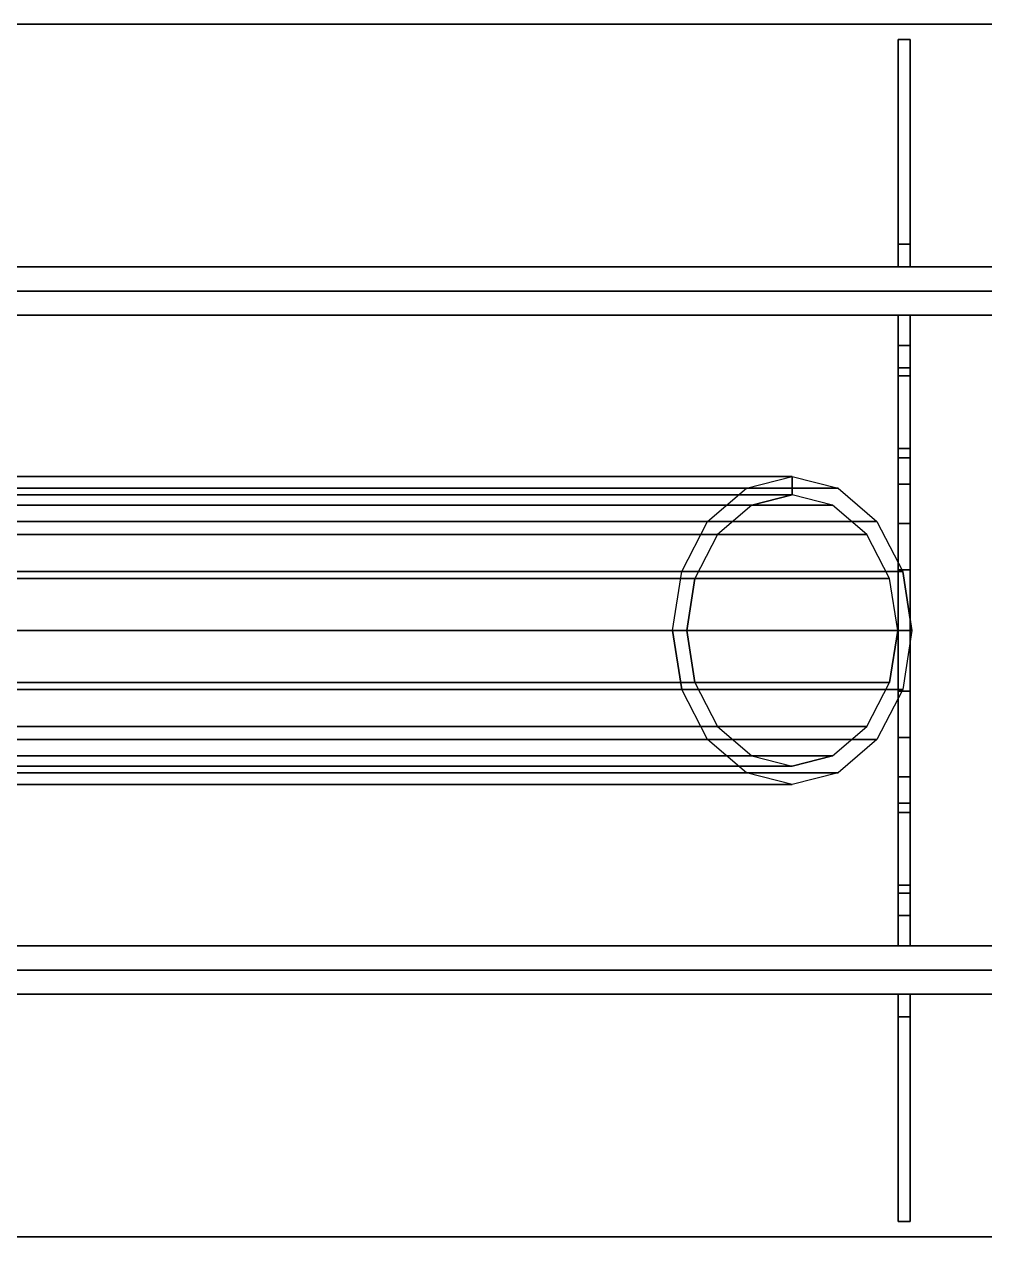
# Model space of a CAD drawing. Header units: inches. Extents: x 90815 to 105310, y -27465 to -3285.
# Drawn here: x 102140 to 103725, y -16000 to -14000 of the extents above; entities that cross this region are included whole.
import ezdxf

# ---------------------------------------------------------------- set-up
doc = ezdxf.new("R2010")
doc.units = ezdxf.units.IN
doc.header["$MEASUREMENT"] = 0
doc.layers.get('0').update_dxf_attribs({"linetype": 'CONTINUOUS'})
doc.layers.add('1', color=7, linetype='CONTINUOUS')

# ---------------------------------------------------------------- blocks, each defined once
blk = doc.blocks.new('E2-BT2A')
at = {"color": 3}
for points in [[(93050, -14000, 7065), (93050, -14000, 7145), (105310, -14000, 7145), (105310, -14000, 7065)], [(105310, -16000, 7065), (105310, -16000, 7145), (93050, -16000, 7145), (93050, -16000, 7065)]]:
    blk.add_3dface(points, dxfattribs=at)
for points, invisible_edges in [([(105310, -16000, 7065), (93050, -14000, 7065), (105310, -14000, 7065)], 9), ([(93050, -14000, 7065), (105310, -16000, 7065), (93050, -16000, 7065)], 9), ([(105310, -14000, 7145), (93050, -14000, 7145), (105310, -16000, 7145), (105310, -14000, 7145)], 10), ([(93050, -16000, 7145), (105310, -16000, 7145), (93050, -14000, 7145), (93050, -16000, 7145)], 10)]:
    blk.add_3dface(points, dxfattribs=dict(at, invisible_edges=invisible_edges))
blk = doc.blocks.new('E2-BT1A')
at = {"color": 3}
for points in [[(93050, -14000, 1960), (93050, -14000, 2000), (105310, -14000, 2000), (105310, -14000, 1960)], [(105310, -16000, 1960), (105310, -16000, 2000), (93050, -16000, 2000), (93050, -16000, 1960)]]:
    blk.add_3dface(points, dxfattribs=at)
for points, invisible_edges in [([(105310, -16000, 1960), (93050, -14000, 1960), (105310, -14000, 1960)], 9), ([(93050, -14000, 1960), (105310, -16000, 1960), (93050, -16000, 1960)], 9), ([(105310, -14000, 2000), (93050, -14000, 2000), (105310, -16000, 2000), (105310, -14000, 2000)], 10), ([(93050, -16000, 2000), (105310, -16000, 2000), (93050, -14000, 2000), (93050, -16000, 2000)], 10)]:
    blk.add_3dface(points, dxfattribs=dict(at, invisible_edges=invisible_edges))
blk = doc.blocks.new('E2-BS2A')
at = {"color": 3}
for points in [[(93050, -14000, 5145), (93050, -14000, 5225), (105310, -14000, 5225), (105310, -14000, 5145)], [(105310, -16000, 5145), (105310, -16000, 5225), (93050, -16000, 5225), (93050, -16000, 5145)]]:
    blk.add_3dface(points, dxfattribs=at)
for points, invisible_edges in [([(105310, -16000, 5145), (93050, -14000, 5145), (105310, -14000, 5145)], 9), ([(93050, -14000, 5145), (105310, -16000, 5145), (93050, -16000, 5145)], 9), ([(105310, -14000, 5225), (93050, -14000, 5225), (105310, -16000, 5225), (105310, -14000, 5225)], 10), ([(93050, -16000, 5225), (105310, -16000, 5225), (93050, -14000, 5225), (93050, -16000, 5225)], 10)]:
    blk.add_3dface(points, dxfattribs=dict(at, invisible_edges=invisible_edges))
blk = doc.blocks.new('E2-BS1A')
at = {"color": 3}
for points in [[(93050, -14000), (93050, -14000, 40), (105310, -14000, 40), (105310, -14000)], [(105310, -16000), (105310, -16000, 40), (93050, -16000, 40), (93050, -16000)]]:
    blk.add_3dface(points, dxfattribs=at)
for points, invisible_edges in [([(105310, -16000), (93050, -14000), (105310, -14000)], 9), ([(93050, -14000), (105310, -16000), (93050, -16000)], 9), ([(105310, -14000, 40), (93050, -14000, 40), (105310, -16000, 40), (105310, -14000, 40)], 10), ([(93050, -16000, 40), (105310, -16000, 40), (93050, -14000, 40), (93050, -16000, 40)], 10)]:
    blk.add_3dface(points, dxfattribs=dict(at, invisible_edges=invisible_edges))
blk = doc.blocks.new('E2-BL2C-P2-5')
at = {"color": 6}
for points in [[(103582, -14530, 6978.4), (103602, -14530, 6978.4), (103602, -14480, 6965), (103582, -14480, 6965)], [(103582, -14480, 6965), (103602, -14480, 6965), (103602, -14480, 5325), (103582, -14480, 5325)], [(103582, -14480, 5325), (103602, -14480, 5325), (103602, -14530, 5311.6), (103582, -14530, 5311.6)], [(103582, -14566.6, 7015), (103602, -14566.6, 7015), (103602, -14530, 6978.4), (103582, -14530, 6978.4)], [(103582, -14530, 5311.6), (103602, -14530, 5311.6), (103602, -14566.6, 5275), (103582, -14566.6, 5275)], [(103582, -14580, 7065), (103602, -14580, 7065), (103602, -14566.6, 7015), (103582, -14566.6, 7015)], [(103582, -14566.6, 5275), (103602, -14566.6, 5275), (103602, -14580, 5225), (103582, -14580, 5225)], [(103582, -14580, 5225), (103602, -14580, 5225), (103602, -15420, 5225), (103582, -15420, 5225)], [(103582, -15420, 7065), (103602, -15420, 7065), (103602, -14580, 7065), (103582, -14580, 7065)], [(103582, -14700, 6025), (103602, -14700, 6025), (103602, -14700, 6265), (103582, -14700, 6265)], [(103582, -14700, 6265), (103602, -14700, 6265), (103602, -14715.2, 6341.5), (103582, -14715.2, 6341.5)], [(103582, -14715.2, 5948.5), (103602, -14715.2, 5948.5), (103602, -14700, 6025), (103582, -14700, 6025)], [(103582, -14715.2, 6341.5), (103602, -14715.2, 6341.5), (103602, -14758.6, 6406.4), (103582, -14758.6, 6406.4)], [(103582, -14758.6, 5883.6), (103602, -14758.6, 5883.6), (103602, -14715.2, 5948.5), (103582, -14715.2, 5948.5)], [(103582, -14758.6, 6406.4), (103602, -14758.6, 6406.4), (103602, -14823.5, 6449.8), (103582, -14823.5, 6449.8)], [(103582, -14823.5, 5840.2), (103602, -14823.5, 5840.2), (103602, -14758.6, 5883.6), (103582, -14758.6, 5883.6)], [(103582, -14823.5, 6449.8), (103602, -14823.5, 6449.8), (103602, -14900, 6465), (103582, -14900, 6465)], [(103582, -14900, 5825), (103602, -14900, 5825), (103602, -14823.5, 5840.2), (103582, -14823.5, 5840.2)], [(103582, -14900, 6465), (103602, -14900, 6465), (103602, -15100, 6465), (103582, -15100, 6465)], [(103582, -15100, 5825), (103602, -15100, 5825), (103602, -14900, 5825), (103582, -14900, 5825)], [(103582, -15100, 6465), (103602, -15100, 6465), (103602, -15176.5, 6449.8), (103582, -15176.5, 6449.8)], [(103582, -15176.5, 5840.2), (103602, -15176.5, 5840.2), (103602, -15100, 5825), (103582, -15100, 5825)], [(103582, -15176.5, 6449.8), (103602, -15176.5, 6449.8), (103602, -15241.4, 6406.4), (103582, -15241.4, 6406.4)], [(103582, -15241.4, 5883.6), (103602, -15241.4, 5883.6), (103602, -15176.5, 5840.2), (103582, -15176.5, 5840.2)], [(103582, -15241.4, 6406.4), (103602, -15241.4, 6406.4), (103602, -15284.8, 6341.5), (103582, -15284.8, 6341.5)], [(103582, -15284.8, 5948.5), (103602, -15284.8, 5948.5), (103602, -15241.4, 5883.6), (103582, -15241.4, 5883.6)], [(103582, -15284.8, 6341.5), (103602, -15284.8, 6341.5), (103602, -15300, 6265), (103582, -15300, 6265)], [(103582, -15300, 6025), (103602, -15300, 6025), (103602, -15284.8, 5948.5), (103582, -15284.8, 5948.5)], [(103582, -15300, 6265), (103602, -15300, 6265), (103602, -15300, 6025), (103582, -15300, 6025)], [(103582, -15420, 5225), (103602, -15420, 5225), (103602, -15433.4, 5275), (103582, -15433.4, 5275)], [(103582, -15433.4, 7015), (103602, -15433.4, 7015), (103602, -15420, 7065), (103582, -15420, 7065)], [(103582, -15433.4, 5275), (103602, -15433.4, 5275), (103602, -15470, 5311.6), (103582, -15470, 5311.6)], [(103582, -15470, 6978.4), (103602, -15470, 6978.4), (103602, -15433.4, 7015), (103582, -15433.4, 7015)], [(103582, -15470, 5311.6), (103602, -15470, 5311.6), (103602, -15520, 5325), (103582, -15520, 5325)], [(103582, -15520, 6965), (103602, -15520, 6965), (103602, -15470, 6978.4), (103582, -15470, 6978.4)], [(103582, -15520, 5325), (103602, -15520, 5325), (103602, -15520, 6965), (103582, -15520, 6965)]]:
    blk.add_3dface(points, dxfattribs=at)
for points, invisible_edges in [([(103582, -15520, 5325), (103582, -14480, 5325), (103582, -15470, 5311.6)], 15), ([(103582, -14530, 5311.6), (103582, -15470, 5311.6), (103582, -14480, 5325)], 15), ([(103582, -15520, 6965), (103582, -14480, 6965), (103582, -15100, 6465)], 15), ([(103582, -14480, 5325), (103582, -15520, 5325), (103582, -14900, 5825)], 15), ([(103582, -14480, 5325), (103582, -14900, 5825), (103582, -14823.5, 5840.2)], 15), ([(103582, -14480, 5325), (103582, -14823.5, 5840.2), (103582, -14758.6, 5883.6)], 15), ([(103582, -14480, 5325), (103582, -14758.6, 5883.6), (103582, -14715.2, 5948.5)], 15), ([(103582, -14480, 5325), (103582, -14715.2, 5948.5), (103582, -14700, 6025)], 15), ([(103582, -14480, 5325), (103582, -14700, 6025), (103582, -14700, 6265)], 13), ([(103582, -14480, 5325), (103582, -14700, 6265), (103582, -14715.2, 6341.5)], 15), ([(103582, -14900, 6465), (103582, -15100, 6465), (103582, -14480, 6965)], 14), ([(103582, -14823.5, 6449.8), (103582, -14900, 6465), (103582, -14480, 6965)], 15), ([(103582, -14758.6, 6406.4), (103582, -14823.5, 6449.8), (103582, -14480, 6965)], 15), ([(103582, -14715.2, 6341.5), (103582, -14758.6, 6406.4), (103582, -14480, 6965)], 15), ([(103582, -14480, 5325), (103582, -14715.2, 6341.5), (103582, -14480, 6965)], 11), ([(103582, -14480, 6965), (103582, -15520, 6965), (103582, -14530, 6978.4)], 15), ([(103602, -15470, 5311.6), (103602, -14480, 5325), (103602, -15520, 5325), (103602, -15470, 5311.6)], 15), ([(103602, -14480, 5325), (103602, -15470, 5311.6), (103602, -14530, 5311.6), (103602, -14480, 5325)], 15), ([(103602, -15100, 6465), (103602, -14480, 6965), (103602, -15520, 6965), (103602, -15100, 6465)], 15), ([(103602, -14900, 5825), (103602, -15520, 5325), (103602, -14480, 5325), (103602, -14900, 5825)], 15), ([(103602, -14823.5, 5840.2), (103602, -14900, 5825), (103602, -14480, 5325), (103602, -14823.5, 5840.2)], 15), ([(103602, -14758.6, 5883.6), (103602, -14823.5, 5840.2), (103602, -14480, 5325), (103602, -14758.6, 5883.6)], 15), ([(103602, -14715.2, 5948.5), (103602, -14758.6, 5883.6), (103602, -14480, 5325), (103602, -14715.2, 5948.5)], 15), ([(103602, -14700, 6025), (103602, -14715.2, 5948.5), (103602, -14480, 5325), (103602, -14700, 6025)], 15), ([(103602, -14700, 6265), (103602, -14700, 6025), (103602, -14480, 5325), (103602, -14700, 6265)], 14), ([(103602, -14715.2, 6341.5), (103602, -14700, 6265), (103602, -14480, 5325), (103602, -14715.2, 6341.5)], 15), ([(103602, -14480, 6965), (103602, -15100, 6465), (103602, -14900, 6465), (103602, -14480, 6965)], 13), ([(103602, -14480, 6965), (103602, -14900, 6465), (103602, -14823.5, 6449.8), (103602, -14480, 6965)], 15), ([(103602, -14480, 6965), (103602, -14823.5, 6449.8), (103602, -14758.6, 6406.4), (103602, -14480, 6965)], 15), ([(103602, -14480, 6965), (103602, -14758.6, 6406.4), (103602, -14715.2, 6341.5), (103602, -14480, 6965)], 15), ([(103602, -14480, 6965), (103602, -14715.2, 6341.5), (103602, -14480, 5325), (103602, -14480, 6965)], 11), ([(103602, -14530, 6978.4), (103602, -15520, 6965), (103602, -14480, 6965), (103602, -14530, 6978.4)], 15), ([(103582, -15470, 5311.6), (103582, -14530, 5311.6), (103582, -15433.4, 5275)], 15), ([(103582, -14566.6, 5275), (103582, -15433.4, 5275), (103582, -14530, 5311.6)], 15), ([(103582, -15470, 6978.4), (103582, -14530, 6978.4), (103582, -15520, 6965)], 15), ([(103582, -14530, 6978.4), (103582, -15470, 6978.4), (103582, -14566.6, 7015)], 15), ([(103602, -15433.4, 5275), (103602, -14530, 5311.6), (103602, -15470, 5311.6), (103602, -15433.4, 5275)], 15), ([(103602, -14530, 5311.6), (103602, -15433.4, 5275), (103602, -14566.6, 5275), (103602, -14530, 5311.6)], 15), ([(103602, -15520, 6965), (103602, -14530, 6978.4), (103602, -15470, 6978.4), (103602, -15520, 6965)], 15), ([(103602, -14566.6, 7015), (103602, -15470, 6978.4), (103602, -14530, 6978.4), (103602, -14566.6, 7015)], 15), ([(103582, -15433.4, 5275), (103582, -14566.6, 5275), (103582, -15420, 5225)], 15), ([(103582, -14580, 5225), (103582, -15420, 5225), (103582, -14566.6, 5275)], 14), ([(103582, -15433.4, 7015), (103582, -14566.6, 7015), (103582, -15470, 6978.4)], 15), ([(103582, -14566.6, 7015), (103582, -15433.4, 7015), (103582, -14580, 7065)], 15), ([(103582, -15420, 7065), (103582, -14580, 7065), (103582, -15433.4, 7015)], 14), ([(103602, -15420, 5225), (103602, -14566.6, 5275), (103602, -15433.4, 5275), (103602, -15420, 5225)], 15), ([(103602, -14566.6, 5275), (103602, -15420, 5225), (103602, -14580, 5225), (103602, -14566.6, 5275)], 13), ([(103602, -15470, 6978.4), (103602, -14566.6, 7015), (103602, -15433.4, 7015), (103602, -15470, 6978.4)], 15), ([(103602, -14580, 7065), (103602, -15433.4, 7015), (103602, -14566.6, 7015), (103602, -14580, 7065)], 15), ([(103602, -15433.4, 7015), (103602, -14580, 7065), (103602, -15420, 7065), (103602, -15433.4, 7015)], 13), ([(103582, -15100, 5825), (103582, -14900, 5825), (103582, -15520, 5325)], 14), ([(103602, -15520, 5325), (103602, -14900, 5825), (103602, -15100, 5825), (103602, -15520, 5325)], 13), ([(103582, -15520, 6965), (103582, -15100, 6465), (103582, -15176.5, 6449.8)], 15), ([(103582, -15176.5, 5840.2), (103582, -15100, 5825), (103582, -15520, 5325)], 15), ([(103602, -15176.5, 6449.8), (103602, -15100, 6465), (103602, -15520, 6965), (103602, -15176.5, 6449.8)], 15), ([(103602, -15520, 5325), (103602, -15100, 5825), (103602, -15176.5, 5840.2), (103602, -15520, 5325)], 15), ([(103582, -15520, 6965), (103582, -15176.5, 6449.8), (103582, -15241.4, 6406.4)], 15), ([(103582, -15241.4, 5883.6), (103582, -15176.5, 5840.2), (103582, -15520, 5325)], 15), ([(103602, -15241.4, 6406.4), (103602, -15176.5, 6449.8), (103602, -15520, 6965), (103602, -15241.4, 6406.4)], 15), ([(103602, -15520, 5325), (103602, -15176.5, 5840.2), (103602, -15241.4, 5883.6), (103602, -15520, 5325)], 15), ([(103582, -15520, 6965), (103582, -15241.4, 6406.4), (103582, -15284.8, 6341.5)], 15), ([(103582, -15284.8, 5948.5), (103582, -15241.4, 5883.6), (103582, -15520, 5325)], 15), ([(103602, -15284.8, 6341.5), (103602, -15241.4, 6406.4), (103602, -15520, 6965), (103602, -15284.8, 6341.5)], 15), ([(103602, -15520, 5325), (103602, -15241.4, 5883.6), (103602, -15284.8, 5948.5), (103602, -15520, 5325)], 15), ([(103582, -15520, 6965), (103582, -15284.8, 6341.5), (103582, -15300, 6265)], 15), ([(103582, -15520, 6965), (103582, -15300, 6025), (103582, -15284.8, 5948.5)], 15), ([(103582, -15520, 6965), (103582, -15284.8, 5948.5), (103582, -15520, 5325)], 11), ([(103582, -15520, 6965), (103582, -15300, 6265), (103582, -15300, 6025)], 13), ([(103602, -15300, 6265), (103602, -15284.8, 6341.5), (103602, -15520, 6965), (103602, -15300, 6265)], 15), ([(103602, -15284.8, 5948.5), (103602, -15300, 6025), (103602, -15520, 6965), (103602, -15284.8, 5948.5)], 15), ([(103602, -15520, 5325), (103602, -15284.8, 5948.5), (103602, -15520, 6965), (103602, -15520, 5325)], 11), ([(103602, -15300, 6025), (103602, -15300, 6265), (103602, -15520, 6965), (103602, -15300, 6025)], 14)]:
    blk.add_3dface(points, dxfattribs=dict(at, invisible_edges=invisible_edges))
blk = doc.blocks.new('E2-BL2C')
at = {"color": 3}
for points in [[(99170, -15600, 5225), (99170, -15520, 5225), (105290, -15520, 5225), (105290, -15600, 5225)], [(105290, -15600, 7065), (105290, -15520, 7065), (99170, -15520, 7065), (99170, -15600, 7065)], [(103582.015625, -15600, 7028), (103602.015625, -15600, 7028), (103602.015625, -15600, 5262), (103582.015625, -15600, 5262)], [(103582.015625, -15600, 5262), (103602.015625, -15600, 5262), (103602.015625, -15637, 5225), (103582.015625, -15637, 5225)], [(103582.015625, -15637, 7065), (103602.015625, -15637, 7065), (103602.015625, -15600, 7028), (103582.015625, -15600, 7028)], [(103582.015625, -15637, 5225), (103602.015625, -15637, 5225), (103602.015625, -15975, 5225), (103582.015625, -15975, 5225)], [(103582.015625, -15975, 7065), (103602.015625, -15975, 7065), (103602.015625, -15637, 7065), (103582.015625, -15637, 7065)], [(103582.015625, -15975, 5225), (103602.015625, -15975, 5225), (103602.015625, -15975, 7065), (103582.015625, -15975, 7065)]]:
    blk.add_3dface(points, dxfattribs=at)
for points, invisible_edges in [([(105310, -15520, 7045), (99170, -15520, 7065), (105290, -15520, 7065), (105310, -15520, 7045)], 9), ([(105310, -15520, 5245), (105290, -15520, 5225), (99170, -15520, 5225), (105310, -15520, 5245)], 12), ([(105310, -15520, 7045), (105310, -15520, 5245), (99170, -15520, 5225), (105310, -15520, 7045)], 14), ([(99170, -15520, 7065), (105310, -15520, 7045), (99170, -15520, 5225), (99170, -15520, 7065)], 11), ([(105290, -15600, 7065), (99170, -15600, 7065), (105310, -15600, 7045)], 10), ([(99170, -15600, 5225), (105290, -15600, 5225), (105310, -15600, 5245)], 12), ([(99170, -15600, 5225), (105310, -15600, 5245), (105310, -15600, 7045)], 13), ([(99170, -15600, 5225), (105310, -15600, 7045), (99170, -15600, 7065)], 11), ([(103582.015625, -15637, 5225), (103582.015625, -15600, 7028), (103582.015625, -15600, 5262)], 9), ([(103582.015625, -15600, 7028), (103582.015625, -15637, 5225), (103582.015625, -15637, 7065)], 11), ([(103602.015625, -15600, 5262), (103602.015625, -15600, 7028), (103602.015625, -15637, 5225), (103602.015625, -15600, 5262)], 10), ([(103602.015625, -15637, 7065), (103602.015625, -15637, 5225), (103602.015625, -15600, 7028), (103602.015625, -15637, 7065)], 11), ([(103582.015625, -15975, 5225), (103582.015625, -15637, 7065), (103582.015625, -15637, 5225)], 11), ([(103582.015625, -15637, 7065), (103582.015625, -15975, 5225), (103582.015625, -15975, 7065)], 9), ([(103602.015625, -15637, 5225), (103602.015625, -15637, 7065), (103602.015625, -15975, 5225), (103602.015625, -15637, 5225)], 11), ([(103602.015625, -15975, 7065), (103602.015625, -15975, 5225), (103602.015625, -15637, 7065), (103602.015625, -15975, 7065)], 10)]:
    blk.add_3dface(points, dxfattribs=dict(at, invisible_edges=invisible_edges))
blk = doc.blocks.new('E2-BL2A')
at = {"color": 3}
for points, invisible_edges in [([(93050, -15560, 65), (93050, -15560, 1935), (105310, -15560, 1940), (93050, -15560, 65)], 14), ([(105310, -15560, 60), (93050, -15560, 65), (105310, -15560, 1940), (105310, -15560, 60)], 11), ([(93067.7, -15560, 1942.3), (105310, -15560, 1940), (93050, -15560, 1935), (93067.7, -15560, 1942.3)], 15), ([(93050, -15560, 65), (105310, -15560, 60), (93067.7, -15560, 57.7), (93050, -15560, 65)], 15), ([(93067.7, -15560, 1942.3), (93075, -15560, 1960), (105290, -15560, 1960), (93067.7, -15560, 1942.3)], 13), ([(105310, -15560, 1940), (93067.7, -15560, 1942.3), (105290, -15560, 1960), (105310, -15560, 1940)], 11), ([(105290, -15560, 40), (93067.7, -15560, 57.7), (105310, -15560, 60), (105290, -15560, 40)], 11), ([(93067.7, -15560, 57.7), (105290, -15560, 40), (93075, -15560, 40), (93067.7, -15560, 57.7)], 13), ([(105310, -15600, 1940), (93050, -15600, 1935), (93050, -15600, 65)], 13), ([(105310, -15600, 1940), (93050, -15600, 65), (105310, -15600, 60)], 11), ([(93050, -15600, 1935), (105310, -15600, 1940), (93067.7, -15600, 1942.3)], 15), ([(93067.7, -15600, 57.7), (105310, -15600, 60), (93050, -15600, 65)], 15), ([(105290, -15600, 1960), (93075, -15600, 1960), (93067.7, -15600, 1942.3)], 14), ([(105290, -15600, 1960), (93067.7, -15600, 1942.3), (105310, -15600, 1940)], 11), ([(105310, -15600, 60), (93067.7, -15600, 57.7), (105290, -15600, 40)], 11), ([(93075, -15600, 40), (105290, -15600, 40), (93067.7, -15600, 57.7)], 14)]:
    blk.add_3dface(points, dxfattribs=dict(at, invisible_edges=invisible_edges))
for points in [[(93075, -15600, 40), (93075, -15560, 40), (105290, -15560, 40), (105290, -15600, 40)], [(105290, -15600, 1960), (105290, -15560, 1960), (93075, -15560, 1960), (93075, -15600, 1960)]]:
    blk.add_3dface(points, dxfattribs=at)
blk = doc.blocks.new('E2-BL1C')
at = {"color": 3}
for points in [[(103582.015625, -14363, 7065), (103602.015625, -14363, 7065), (103602.015625, -14025, 7065), (103582.015625, -14025, 7065)], [(103582.015625, -14025, 7065), (103602.015625, -14025, 7065), (103602.015625, -14025, 5225), (103582.015625, -14025, 5225)], [(103582.015625, -14025, 5225), (103602.015625, -14025, 5225), (103602.015625, -14363, 5225), (103582.015625, -14363, 5225)], [(103582.015625, -14400, 7028), (103602.015625, -14400, 7028), (103602.015625, -14363, 7065), (103582.015625, -14363, 7065)], [(103582.015625, -14363, 5225), (103602.015625, -14363, 5225), (103602.015625, -14400, 5262), (103582.015625, -14400, 5262)], [(99170, -14480, 5225), (99170, -14400, 5225), (105290, -14400, 5225), (105290, -14480, 5225)], [(105290, -14480, 7065), (105290, -14400, 7065), (99170, -14400, 7065), (99170, -14480, 7065)], [(103582.015625, -14400, 5262), (103602.015625, -14400, 5262), (103602.015625, -14400, 7028), (103582.015625, -14400, 7028)]]:
    blk.add_3dface(points, dxfattribs=at)
for points, invisible_edges in [([(103582.015625, -14025, 7065), (103582.015625, -14025, 5225), (103582.015625, -14363, 7065)], 10), ([(103582.015625, -14363, 5225), (103582.015625, -14363, 7065), (103582.015625, -14025, 5225)], 11), ([(103602.015625, -14363, 7065), (103602.015625, -14025, 5225), (103602.015625, -14025, 7065), (103602.015625, -14363, 7065)], 9), ([(103602.015625, -14025, 5225), (103602.015625, -14363, 7065), (103602.015625, -14363, 5225), (103602.015625, -14025, 5225)], 11), ([(103582.015625, -14363, 7065), (103582.015625, -14363, 5225), (103582.015625, -14400, 7028)], 11), ([(103582.015625, -14400, 5262), (103582.015625, -14400, 7028), (103582.015625, -14363, 5225)], 10), ([(103602.015625, -14400, 7028), (103602.015625, -14363, 5225), (103602.015625, -14363, 7065), (103602.015625, -14400, 7028)], 11), ([(103602.015625, -14363, 5225), (103602.015625, -14400, 7028), (103602.015625, -14400, 5262), (103602.015625, -14363, 5225)], 9), ([(105310, -14400, 7045), (99170, -14400, 7065), (105290, -14400, 7065), (105310, -14400, 7045)], 9), ([(105310, -14400, 5245), (105290, -14400, 5225), (99170, -14400, 5225), (105310, -14400, 5245)], 12), ([(105310, -14400, 7045), (105310, -14400, 5245), (99170, -14400, 5225), (105310, -14400, 7045)], 14), ([(99170, -14400, 7065), (105310, -14400, 7045), (99170, -14400, 5225), (99170, -14400, 7065)], 11), ([(105290, -14480, 7065), (99170, -14480, 7065), (105310, -14480, 7045)], 10), ([(99170, -14480, 5225), (105290, -14480, 5225), (105310, -14480, 5245)], 12), ([(99170, -14480, 5225), (105310, -14480, 5245), (105310, -14480, 7045)], 13), ([(99170, -14480, 5225), (105310, -14480, 7045), (99170, -14480, 7065)], 11)]:
    blk.add_3dface(points, dxfattribs=dict(at, invisible_edges=invisible_edges))
blk = doc.blocks.new('E2-BL1A')
at = {"color": 3}
for points, invisible_edges in [([(93050, -14400, 65), (93050, -14400, 1935), (105310, -14400, 1940), (93050, -14400, 65)], 14), ([(105310, -14400, 60), (93050, -14400, 65), (105310, -14400, 1940), (105310, -14400, 60)], 11), ([(93067.7, -14400, 1942.3), (105310, -14400, 1940), (93050, -14400, 1935), (93067.7, -14400, 1942.3)], 15), ([(93050, -14400, 65), (105310, -14400, 60), (93067.7, -14400, 57.7), (93050, -14400, 65)], 15), ([(93067.7, -14400, 1942.3), (93075, -14400, 1960), (105290, -14400, 1960), (93067.7, -14400, 1942.3)], 13), ([(105310, -14400, 1940), (93067.7, -14400, 1942.3), (105290, -14400, 1960), (105310, -14400, 1940)], 11), ([(105290, -14400, 40), (93067.7, -14400, 57.7), (105310, -14400, 60), (105290, -14400, 40)], 11), ([(93067.7, -14400, 57.7), (105290, -14400, 40), (93075, -14400, 40), (93067.7, -14400, 57.7)], 13), ([(105310, -14440, 1940), (93050, -14440, 1935), (93050, -14440, 65)], 13), ([(105310, -14440, 1940), (93050, -14440, 65), (105310, -14440, 60)], 11), ([(93050, -14440, 1935), (105310, -14440, 1940), (93067.7, -14440, 1942.3)], 15), ([(93067.7, -14440, 57.7), (105310, -14440, 60), (93050, -14440, 65)], 15), ([(105290, -14440, 1960), (93075, -14440, 1960), (93067.7, -14440, 1942.3)], 14), ([(105290, -14440, 1960), (93067.7, -14440, 1942.3), (105310, -14440, 1940)], 11), ([(105310, -14440, 60), (93067.7, -14440, 57.7), (105290, -14440, 40)], 11), ([(93075, -14440, 40), (105290, -14440, 40), (93067.7, -14440, 57.7)], 14)]:
    blk.add_3dface(points, dxfattribs=dict(at, invisible_edges=invisible_edges))
for points in [[(93075, -14440, 40), (93075, -14400, 40), (105290, -14400, 40), (105290, -14440, 40)], [(105290, -14440, 1960), (105290, -14400, 1960), (93075, -14400, 1960), (93075, -14440, 1960)]]:
    blk.add_3dface(points, dxfattribs=at)
at = {"color": 6}
for points in [[(103407.1, -14746, 4985.2), (100860.3, -14746, 1840.2), (100784.8, -14765.3, 1901.3), (103331.6, -14765.3, 5046.3)], [(103482.7, -14765.3, 4924), (100935.9, -14765.3, 1779), (100860.3, -14746, 1840.2), (103407.1, -14746, 4985.2)], [(103407.1, -14746, 4985.2), (100860.3, -14746, 1840.2), (100860.3, -14776, 1840.2), (103407.1, -14776, 4985.2)], [(103407.1, -14776, 4985.2), (100860.3, -14776, 1840.2), (100860.3, -14746, 1840.2), (103407.1, -14746, 4985.2)], [(103331.6, -14765.3, 5046.3), (100784.8, -14765.3, 1901.3), (100720.8, -14820.4, 1953.2), (103267.5, -14820.4, 5098.2)], [(103340.5, -14793.1, 5039.1), (100793.7, -14793.1, 1894.1), (100860.3, -14776, 1840.2), (103407.1, -14776, 4985.2)], [(103407.1, -14776, 4985.2), (100860.3, -14776, 1840.2), (100927, -14793.1, 1786.2), (103473.7, -14793.1, 4931.2)], [(103546.7, -14820.4, 4872.1), (100999.9, -14820.4, 1727.1), (100935.9, -14765.3, 1779), (103482.7, -14765.3, 4924)], [(103284, -14841.6, 5084.8), (100737.2, -14841.6, 1939.8), (100793.7, -14793.1, 1894.1), (103340.5, -14793.1, 5039.1)], [(103473.7, -14793.1, 4931.2), (100927, -14793.1, 1786.2), (100983.4, -14841.6, 1740.5), (103530.2, -14841.6, 4885.5)], [(103267.5, -14820.4, 5098.2), (100720.8, -14820.4, 1953.2), (100678, -14902.8, 1987.8), (103224.7, -14902.8, 5132.8)], [(103589.5, -14902.8, 4837.5), (101042.7, -14902.8, 1692.5), (100999.9, -14820.4, 1727.1), (103546.7, -14820.4, 4872.1)], [(103246.3, -14914.3, 5115.4), (100699.5, -14914.3, 1970.4), (100737.2, -14841.6, 1939.8), (103284, -14841.6, 5084.8)], [(103530.2, -14841.6, 4885.5), (100983.4, -14841.6, 1740.5), (101021.2, -14914.3, 1709.9), (103567.9, -14914.3, 4854.9)], [(103224.7, -14902.8, 5132.8), (100678, -14902.8, 1987.8), (100662.9, -15000, 2000), (103209.7, -15000, 5145)], [(103233, -15000, 5126.1), (100686.3, -15000, 1981.1), (100699.5, -14914.3, 1970.4), (103246.3, -14914.3, 5115.4)], [(103567.9, -14914.3, 4854.9), (101021.2, -14914.3, 1709.9), (101034.4, -15000, 1699.2), (103581.2, -15000, 4844.2)], [(103604.5, -15000, 4825.3), (101057.7, -15000, 1680.3), (101042.7, -14902.8, 1692.5), (103589.5, -14902.8, 4837.5)], [(103209.7, -15000, 5145), (100662.9, -15000, 2000), (100678, -15097.2, 1987.8), (103224.7, -15097.2, 5132.8)], [(103246.3, -15085.7, 5115.4), (100699.5, -15085.7, 1970.4), (100686.3, -15000, 1981.1), (103233, -15000, 5126.1)], [(103581.2, -15000, 4844.2), (101034.4, -15000, 1699.2), (101021.2, -15085.7, 1709.9), (103567.9, -15085.7, 4854.9)], [(103589.5, -15097.2, 4837.5), (101042.7, -15097.2, 1692.5), (101057.7, -15000, 1680.3), (103604.5, -15000, 4825.3)], [(103224.7, -15097.2, 5132.8), (100678, -15097.2, 1987.8), (100720.8, -15179.6, 1953.2), (103267.5, -15179.6, 5098.2)], [(103284, -15158.4, 5084.8), (100737.2, -15158.4, 1939.8), (100699.5, -15085.7, 1970.4), (103246.3, -15085.7, 5115.4)], [(103567.9, -15085.7, 4854.9), (101021.2, -15085.7, 1709.9), (100983.4, -15158.4, 1740.5), (103530.2, -15158.4, 4885.5)], [(103546.7, -15179.6, 4872.1), (100999.9, -15179.6, 1727.1), (101042.7, -15097.2, 1692.5), (103589.5, -15097.2, 4837.5)], [(103340.5, -15206.9, 5039.1), (100793.7, -15206.9, 1894.1), (100737.2, -15158.4, 1939.8), (103284, -15158.4, 5084.8)], [(103530.2, -15158.4, 4885.5), (100983.4, -15158.4, 1740.5), (100927, -15206.9, 1786.2), (103473.7, -15206.9, 4931.2)], [(103267.5, -15179.6, 5098.2), (100720.8, -15179.6, 1953.2), (100784.8, -15234.7, 1901.3), (103331.6, -15234.7, 5046.3)], [(103482.7, -15234.7, 4924), (100935.9, -15234.7, 1779), (100999.9, -15179.6, 1727.1), (103546.7, -15179.6, 4872.1)], [(103407.1, -15224, 4985.2), (100860.3, -15224, 1840.2), (100793.7, -15206.9, 1894.1), (103340.5, -15206.9, 5039.1)], [(103473.7, -15206.9, 4931.2), (100927, -15206.9, 1786.2), (100860.3, -15224, 1840.2), (103407.1, -15224, 4985.2)], [(103331.6, -15234.7, 5046.3), (100784.8, -15234.7, 1901.3), (100860.3, -15254, 1840.2), (103407.1, -15254, 4985.2)], [(103407.1, -15254, 4985.2), (100860.3, -15254, 1840.2), (100935.9, -15234.7, 1779), (103482.7, -15234.7, 4924)]]:
    blk.add_3dface(points, dxfattribs=at)
for points, invisible_edges in [([(103331.6, -14765.3, 5046.3), (103407.1, -14776, 4985.2), (103407.1, -14746, 4985.2)], 9), ([(103407.1, -14746, 4985.2), (103473.7, -14793.1, 4931.2), (103482.7, -14765.3, 4924)], 11), ([(103473.7, -14793.1, 4931.2), (103407.1, -14746, 4985.2), (103407.1, -14776, 4985.2)], 13), ([(103267.5, -14820.4, 5098.2), (103284, -14841.6, 5084.8), (103331.6, -14765.3, 5046.3)], 11), ([(103340.5, -14793.1, 5039.1), (103331.6, -14765.3, 5046.3), (103284, -14841.6, 5084.8)], 11), ([(103331.6, -14765.3, 5046.3), (103340.5, -14793.1, 5039.1), (103407.1, -14776, 4985.2)], 13), ([(103530.2, -14841.6, 4885.5), (103482.7, -14765.3, 4924), (103473.7, -14793.1, 4931.2)], 15), ([(103482.7, -14765.3, 4924), (103530.2, -14841.6, 4885.5), (103546.7, -14820.4, 4872.1)], 11), ([(103224.7, -14902.8, 5132.8), (103246.3, -14914.3, 5115.4), (103267.5, -14820.4, 5098.2)], 11), ([(103284, -14841.6, 5084.8), (103267.5, -14820.4, 5098.2), (103246.3, -14914.3, 5115.4)], 11), ([(103567.9, -14914.3, 4854.9), (103546.7, -14820.4, 4872.1), (103530.2, -14841.6, 4885.5)], 15), ([(103546.7, -14820.4, 4872.1), (103567.9, -14914.3, 4854.9), (103589.5, -14902.8, 4837.5)], 11), ([(103209.7, -15000, 5145), (103224.7, -15097.2, 5132.8), (103224.7, -14902.8, 5132.8)], 10), ([(103224.7, -14902.8, 5132.8), (103233, -15000, 5126.1), (103246.3, -14914.3, 5115.4)], 13), ([(103233, -15000, 5126.1), (103224.7, -14902.8, 5132.8), (103224.7, -15097.2, 5132.8)], 15), ([(103567.9, -14914.3, 4854.9), (103581.2, -15000, 4844.2), (103589.5, -14902.8, 4837.5)], 15), ([(103581.2, -15000, 4844.2), (103589.5, -15097.2, 4837.5), (103589.5, -14902.8, 4837.5)], 15), ([(103604.5, -15000, 4825.3), (103589.5, -14902.8, 4837.5), (103589.5, -15097.2, 4837.5)], 10), ([(103246.3, -15085.7, 5115.4), (103233, -15000, 5126.1), (103224.7, -15097.2, 5132.8)], 14), ([(103589.5, -15097.2, 4837.5), (103581.2, -15000, 4844.2), (103567.9, -15085.7, 4854.9)], 13), ([(103267.5, -15179.6, 5098.2), (103246.3, -15085.7, 5115.4), (103224.7, -15097.2, 5132.8)], 11), ([(103246.3, -15085.7, 5115.4), (103267.5, -15179.6, 5098.2), (103284, -15158.4, 5084.8)], 11), ([(103530.2, -15158.4, 4885.5), (103546.7, -15179.6, 4872.1), (103567.9, -15085.7, 4854.9)], 11), ([(103589.5, -15097.2, 4837.5), (103567.9, -15085.7, 4854.9), (103546.7, -15179.6, 4872.1)], 11), ([(103331.6, -15234.7, 5046.3), (103284, -15158.4, 5084.8), (103267.5, -15179.6, 5098.2)], 11), ([(103284, -15158.4, 5084.8), (103331.6, -15234.7, 5046.3), (103340.5, -15206.9, 5039.1)], 11), ([(103473.7, -15206.9, 4931.2), (103482.7, -15234.7, 4924), (103530.2, -15158.4, 4885.5)], 11), ([(103546.7, -15179.6, 4872.1), (103530.2, -15158.4, 4885.5), (103482.7, -15234.7, 4924)], 11), ([(103407.1, -15254, 4985.2), (103340.5, -15206.9, 5039.1), (103331.6, -15234.7, 5046.3)], 11), ([(103340.5, -15206.9, 5039.1), (103407.1, -15254, 4985.2), (103407.1, -15224, 4985.2)], 11), ([(103482.7, -15234.7, 4924), (103473.7, -15206.9, 4931.2), (103407.1, -15224, 4985.2)], 13), ([(103482.7, -15234.7, 4924), (103407.1, -15224, 4985.2), (103407.1, -15254, 4985.2)], 11)]:
    blk.add_3dface(points, dxfattribs=dict(at, invisible_edges=invisible_edges))

msp = doc.modelspace()

# ---------------------------------------------------------------- block references
at = {"layer": '1'}
for name in ['E2-BT2A', 'E2-BT1A', 'E2-BS2A', 'E2-BS1A', 'E2-BL1C', 'E2-BL1A', 'E2-BL2C-P2-5', 'E2-BL2A', 'E2-BL2C']:
    msp.add_blockref(name, (0, 0), dxfattribs=at)

doc.saveas('drawing.dxf')
